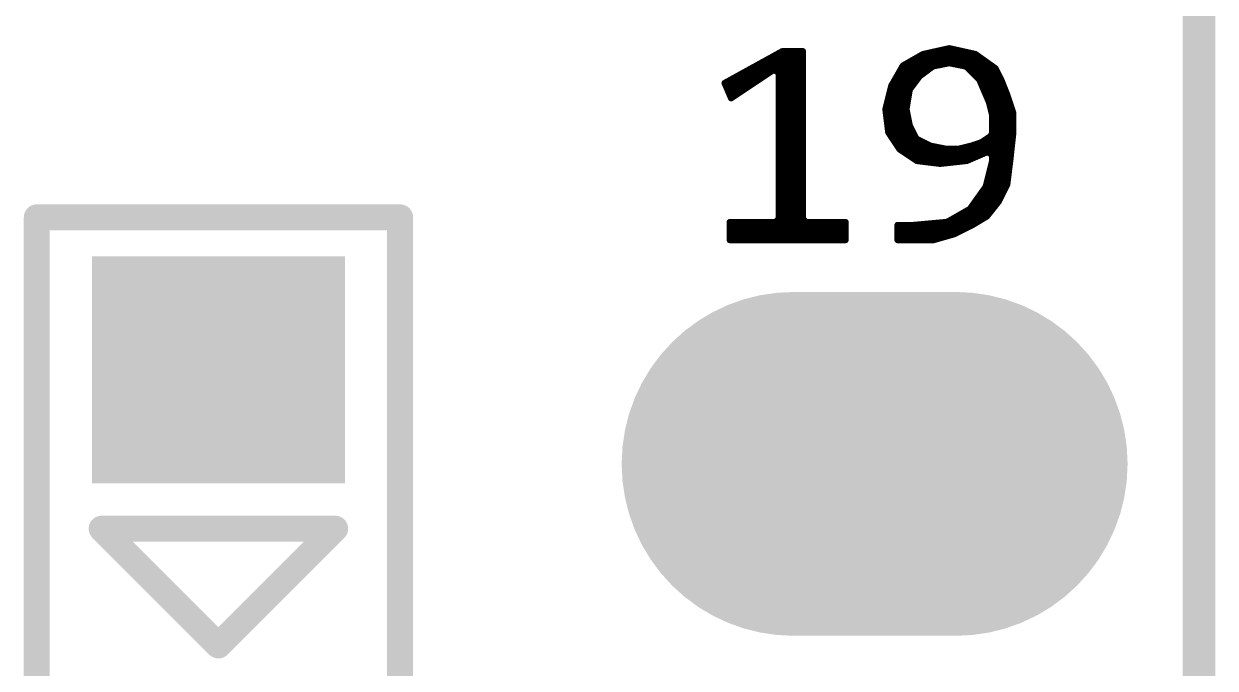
# Model space of a CAD drawing. Extents: x 17.8 to 58.4, y 21 to 93.6.
# Drawn here: x 46.199 to 50.863, y 51.965 to 54.488 of the extents above; entities that cross this region are included whole.
import ezdxf

# ---------------------------------------------------------------- set-up
doc = ezdxf.new("R2010")
doc.units = 0
doc.header["$MEASUREMENT"] = 0
doc.layers.get('0').update_dxf_attribs({"linetype": 'CONTINUOUS'})
doc.layers.add('SILKTOP_PHO', color=251, linetype='CONTINUOUS')

# ---------------------------------------------------------------- blocks, each defined once
blk = doc.blocks.new('ROUND_1')
at = {"const_width": 0.0127}
blk.add_lwpolyline([(-0.00635, 0, 1), (0.00635, 0, 1)], format="xyb", close=True, dxfattribs=at)
blk = doc.blocks.new('ROUND_33')
at = {"const_width": 0.0508}
blk.add_lwpolyline([(-0.0254, 0, 1), (0.0254, 0, 1)], format="xyb", close=True, dxfattribs=at)
blk = doc.blocks.new('RECTANGLE_197')
blk.add_solid([(0.4953, 0.4445), (0.4953, -0.4445), (-0.4953, 0.4445), (-0.4953, -0.4445)])
blk = doc.blocks.new('OBLONG_245')
at = {"const_width": 1.3462}
blk.add_lwpolyline([(0.3175, 0), (-0.3175, 0)], dxfattribs=at)
at = {"const_width": 0.6731}
for points in [[(-0.65405, 0, 1), (0.01905, 0, 1)], [(-0.01905, 0, 1), (0.65405, 0, 1)]]:
    blk.add_lwpolyline(points, format="xyb", close=True, dxfattribs=at)

msp = doc.modelspace()

# ---------------------------------------------------------------- linework, layer by layer
at = {"const_width": 0.127}
msp.add_lwpolyline([(50.8, 25.900126), (50.8, 76.700126)], dxfattribs=at)
at = {"layer": 'SILKTOP_PHO'}
for points, const_width in [([(50.8, 25.900126), (50.8, 76.700126)], 0.127), ([(49.822354, 54.391814), (49.719484, 54.368954)], 0.0254), ([(49.784, 54.326536), (49.784, 54.383432)], 0.0254), ([(49.8094, 54.331616), (49.8094, 54.38902)], 0.0254), ([(49.924462, 54.369208), (49.822354, 54.391814)], 0.0254), ([(49.8348, 54.33187), (49.8348, 54.38902)], 0.0254), ([(49.8602, 54.32679), (49.8602, 54.383432)], 0.0254), ([(49.168812, 54.380384), (48.943006, 54.255924)], 0.0254), ([(49.0982, 54.28361), (49.0982, 54.341268)], 0.0254), ([(49.1236, 54.300628), (49.1236, 54.355238)], 0.0254), ([(49.149, 54.307994), (49.149, 54.369208)], 0.0254), ([(49.248568, 54.380384), (49.168812, 54.380384)], 0.0254), ([(49.1744, 53.641498), (49.1744, 54.380384)], 0.0254), ([(49.1998, 53.641498), (49.1998, 54.380384)], 0.0254), ([(49.2252, 53.641498), (49.2252, 54.380384)], 0.0254), ([(49.248568, 53.724302), (49.248568, 54.380384)], 0.0254), ([(49.719484, 54.368954), (49.640744, 54.323996)], 0.0254), ([(49.6824, 54.251352), (49.6824, 54.347872)], 0.0254), ([(49.7078, 54.284118), (49.7078, 54.36235)], 0.0254), ([(49.7332, 54.303168), (49.7332, 54.372002)], 0.0254), ([(49.7586, 54.321456), (49.7586, 54.377844)], 0.0254), ([(49.8856, 54.32171), (49.8856, 54.377844)], 0.0254), ([(49.911, 54.298342), (49.911, 54.372256)], 0.0254), ([(50.003456, 54.31282), (49.924462, 54.369208)], 0.0254), ([(49.9364, 54.272942), (49.9364, 54.360826)], 0.0254), ([(49.9618, 54.219348), (49.9618, 54.342538)], 0.0254), ([(48.968406, 54.196996), (49.134776, 54.307994)], 0.0254), ([(49.022, 54.23281), (49.022, 54.299358)], 0.0254), ([(49.0474, 54.249828), (49.0474, 54.313328)], 0.0254), ([(49.0728, 54.266592), (49.0728, 54.327298)], 0.0254), ([(49.134776, 54.307994), (49.154588, 54.297326)], 0.0254), ([(49.154588, 54.297326), (49.154588, 53.724302)], 0.0254), ([(49.640744, 54.323996), (49.595532, 54.245002)], 0.0254), ([(49.6316, 53.99405), (49.6316, 54.308248)], 0.0254), ([(49.657, 54.170326), (49.657, 54.333394)], 0.0254), ([(49.707292, 54.28361), (49.755044, 54.319424)], 0.0254), ([(49.755044, 54.319424), (49.760124, 54.321964)], 0.0254), ([(49.760124, 54.321964), (49.819814, 54.333902)], 0.0254), ([(49.819814, 54.333902), (49.824894, 54.333902)], 0.0254), ([(49.824894, 54.333902), (49.884584, 54.321964)], 0.0254), ([(49.884584, 54.321964), (49.891188, 54.318408)], 0.0254), ([(49.891188, 54.318408), (49.93894, 54.270656)], 0.0254), ([(49.9872, 54.144164), (49.9872, 54.324504)], 0.0254), ([(50.025808, 54.26837), (50.003456, 54.31282)], 0.0254), ([(50.0126, 53.78831), (50.0126, 54.294532)], 0.0254), ([(48.943006, 54.255924), (48.968406, 54.196996)], 0.0254), ([(48.9458, 54.249828), (48.9458, 54.257448)], 0.0254), ([(48.9712, 54.199028), (48.9712, 54.271418)], 0.0254), ([(48.9966, 54.215792), (48.9966, 54.285388)], 0.0254), ([(49.595532, 54.245002), (49.572672, 54.153308)], 0.0254), ([(49.6062, 54.02961), (49.6062, 54.263798)], 0.0254), ([(49.668938, 54.233318), (49.704752, 54.28107)], 0.0254), ([(49.704752, 54.28107), (49.707292, 54.28361)], 0.0254), ([(49.93894, 54.270656), (49.94148, 54.266592)], 0.0254), ([(49.94148, 54.266592), (49.977294, 54.183026)], 0.0254), ([(50.049176, 54.209442), (50.025808, 54.26837)], 0.0254), ([(49.654714, 54.156356), (49.666652, 54.227984)], 0.0254), ([(49.666652, 54.227984), (49.668938, 54.233318)], 0.0254), ([(50.038, 53.837586), (50.038, 54.237636)], 0.0254), ([(50.07229, 54.1401), (50.049176, 54.209442)], 0.0254), ([(49.572672, 54.153308), (49.583848, 54.063138)], 0.0254), ([(49.5808, 54.087776), (49.5808, 54.186328)], 0.0254), ([(49.65446, 54.15407), (49.654714, 54.156356)], 0.0254), ([(49.654714, 54.151784), (49.65446, 54.15407)], 0.0254), ([(49.666652, 54.092094), (49.654714, 54.151784)], 0.0254), ([(49.977294, 54.183026), (49.978056, 54.181248)], 0.0254), ([(49.978056, 54.181248), (49.989994, 54.133242)], 0.0254), ([(50.0634, 53.978556), (50.0634, 54.167024)], 0.0254), ([(49.657, 53.977286), (49.657, 54.1401)], 0.0254), ([(49.989994, 54.133242), (49.990248, 54.130194)], 0.0254), ([(49.990248, 54.130194), (49.990248, 54.058566)], 0.0254), ([(50.07229, 54.059328), (50.07229, 54.1401)], 0.0254), ([(49.583848, 54.063138), (49.628552, 53.996082)], 0.0254), ([(49.667668, 54.088792), (49.666652, 54.092094)], 0.0254), ([(49.691544, 54.04104), (49.667668, 54.088792)], 0.0254), ([(49.6824, 53.960268), (49.6824, 54.059582)], 0.0254), ([(49.990248, 54.058566), (49.98466, 54.048152)], 0.0254), ([(50.060606, 53.952648), (50.07229, 54.059328)], 0.0254), ([(49.697386, 54.035452), (49.691544, 54.04104)], 0.0254), ([(49.745138, 54.011576), (49.697386, 54.035452)], 0.0254), ([(49.7078, 53.949854), (49.7078, 54.030118)], 0.0254), ([(49.7332, 53.946806), (49.7332, 54.017418)], 0.0254), ([(49.748186, 54.010306), (49.745138, 54.011576)], 0.0254), ([(49.807876, 53.998368), (49.748186, 54.010306)], 0.0254), ([(49.7586, 53.943504), (49.7586, 54.008274)], 0.0254), ([(49.908968, 54.01056), (49.861216, 53.998622)], 0.0254), ([(49.909984, 54.010814), (49.908968, 54.01056)], 0.0254), ([(49.945798, 54.022752), (49.909984, 54.010814)], 0.0254), ([(49.911, 53.960268), (49.911, 54.011068)], 0.0254), ([(49.9364, 53.97119), (49.9364, 54.019704)], 0.0254), ([(49.948846, 54.024276), (49.945798, 54.022752)], 0.0254), ([(49.98466, 54.048152), (49.948846, 54.024276)], 0.0254), ([(49.9618, 53.982112), (49.9618, 54.032912)], 0.0254), ([(49.9872, 53.983382), (49.9872, 54.050438)], 0.0254), ([(49.628552, 53.996082), (49.695608, 53.951378)], 0.0254), ([(49.784, 53.940456), (49.784, 54.003194)], 0.0254), ([(49.810416, 53.998114), (49.807876, 53.998368)], 0.0254), ([(49.8094, 53.942742), (49.8094, 53.998114)], 0.0254), ([(49.858168, 53.998114), (49.810416, 53.998114)], 0.0254), ([(49.8348, 53.945536), (49.8348, 53.998114)], 0.0254), ([(49.861216, 53.998622), (49.858168, 53.998114)], 0.0254), ([(49.8602, 53.94833), (49.8602, 53.998368)], 0.0254), ([(49.8856, 53.951124), (49.8856, 54.004718)], 0.0254), ([(49.89068, 53.951632), (49.972722, 53.986684)], 0.0254), ([(49.972722, 53.986684), (49.990248, 53.975)], 0.0254), ([(49.990248, 53.975), (49.990248, 53.951124)], 0.0254), ([(49.695608, 53.951378), (49.78654, 53.940202)], 0.0254), ([(49.78654, 53.940202), (49.89068, 53.951632)], 0.0254), ([(49.989994, 53.948076), (49.966118, 53.852572)], 0.0254), ([(49.9872, 53.75656), (49.9872, 53.937154)], 0.0254), ([(49.990248, 53.951124), (49.989994, 53.948076)], 0.0254), ([(50.048922, 53.85943), (50.060606, 53.952648)], 0.0254), ([(49.964086, 53.848254), (49.904396, 53.764688)], 0.0254), ([(49.9618, 53.729636), (49.9618, 53.845206)], 0.0254), ([(49.966118, 53.852572), (49.964086, 53.848254)], 0.0254), ([(50.014632, 53.79085), (50.048922, 53.85943)], 0.0254), ([(49.9364, 53.714396), (49.9364, 53.809646)], 0.0254), ([(49.969166, 53.733954), (50.014632, 53.79085)], 0.0254), ([(46.249336, 50.885598), (46.249336, 53.730398)], 0.1016), ([(46.249336, 53.730398), (47.671736, 53.730398)], 0.1016), ([(47.671736, 53.730398), (47.671736, 50.885598)], 0.1016), ([(49.900332, 53.761132), (49.816766, 53.71338)], 0.0254), ([(49.8602, 53.673756), (49.8602, 53.738018)], 0.0254), ([(49.8856, 53.686456), (49.8856, 53.75275)], 0.0254), ([(49.904396, 53.764688), (49.900332, 53.761132)], 0.0254), ([(49.911, 53.699156), (49.911, 53.774086)], 0.0254), ([(49.911762, 53.699664), (49.969166, 53.733954)], 0.0254), ([(49.141888, 53.711602), (48.963326, 53.711602)], 0.0254), ([(48.963326, 53.711602), (48.963326, 53.641498)], 0.0254), ([(48.9712, 53.641498), (48.9712, 53.711602)], 0.0254), ([(48.9966, 53.641498), (48.9966, 53.711602)], 0.0254), ([(49.022, 53.641498), (49.022, 53.711602)], 0.0254), ([(49.0474, 53.641498), (49.0474, 53.711602)], 0.0254), ([(49.0728, 53.641498), (49.0728, 53.711602)], 0.0254), ([(49.0982, 53.641498), (49.0982, 53.711602)], 0.0254), ([(49.1236, 53.641498), (49.1236, 53.711602)], 0.0254), ([(49.154588, 53.724302), (49.141888, 53.711602)], 0.0254), ([(49.149, 53.641498), (49.149, 53.713888)], 0.0254), ([(49.261268, 53.711602), (49.248568, 53.724302)], 0.0254), ([(49.2506, 53.641498), (49.2506, 53.717444)], 0.0254), ([(49.4157, 53.711602), (49.261268, 53.711602)], 0.0254), ([(49.276, 53.641498), (49.276, 53.711602)], 0.0254), ([(49.3014, 53.641498), (49.3014, 53.711602)], 0.0254), ([(49.3268, 53.641498), (49.3268, 53.711602)], 0.0254), ([(49.3522, 53.641498), (49.3522, 53.711602)], 0.0254), ([(49.3776, 53.641498), (49.3776, 53.711602)], 0.0254), ([(49.403, 53.641498), (49.403, 53.711602)], 0.0254), ([(49.4157, 53.641498), (49.4157, 53.711602)], 0.0254), ([(49.679098, 53.699664), (49.62017, 53.699664)], 0.0254), ([(49.62017, 53.699664), (49.62017, 53.641498)], 0.0254), ([(49.6316, 53.641498), (49.6316, 53.699664)], 0.0254), ([(49.657, 53.641498), (49.657, 53.699664)], 0.0254), ([(49.680368, 53.699664), (49.679098, 53.699664)], 0.0254), ([(49.811686, 53.711602), (49.680368, 53.699664)], 0.0254), ([(49.6824, 53.641498), (49.6824, 53.699918)], 0.0254), ([(49.7078, 53.641498), (49.7078, 53.702204)], 0.0254), ([(49.7332, 53.641498), (49.7332, 53.70449)], 0.0254), ([(49.7586, 53.641498), (49.7586, 53.706776)], 0.0254), ([(49.784, 53.648102), (49.784, 53.709062)], 0.0254), ([(49.8094, 53.655468), (49.8094, 53.711348)], 0.0254), ([(49.816766, 53.71338), (49.811686, 53.711602)], 0.0254), ([(49.8348, 53.66258), (49.8348, 53.72354)], 0.0254), ([(49.841658, 53.664612), (49.911762, 53.699664)], 0.0254), ([(48.963326, 53.641498), (49.4157, 53.641498)], 0.0254), ([(49.62017, 53.641498), (49.760886, 53.641498)], 0.0254), ([(49.760886, 53.641498), (49.841658, 53.664612)], 0.0254), ([(47.417736, 52.511198), (46.503336, 52.511198)], 0.1016), ([(46.503336, 52.511198), (46.960536, 52.053998)], 0.1016), ([(46.960536, 52.053998), (47.417736, 52.511198)], 0.1016)]:
    msp.add_lwpolyline(points, dxfattribs=dict(at, const_width=const_width))

# ---------------------------------------------------------------- block references
for name, p in [('RECTANGLE_197', (46.960536, 53.133498)), ('OBLONG_245', (49.53, 52.764944))]:
    msp.add_blockref(name, p)
for name, p in [('ROUND_1', (49.784, 54.383432)), ('ROUND_1', (49.8094, 54.38902)), ('ROUND_1', (49.822354, 54.391814)), ('ROUND_1', (49.8348, 54.38902)), ('ROUND_1', (49.8602, 54.383432)), ('ROUND_1', (49.0982, 54.341268)), ('ROUND_1', (49.1236, 54.355238)), ('ROUND_1', (49.149, 54.369208)), ('ROUND_1', (49.168812, 54.380384)), ('ROUND_1', (49.1744, 54.380384)), ('ROUND_1', (49.1998, 54.380384)), ('ROUND_1', (49.2252, 54.380384)), ('ROUND_1', (49.248568, 54.380384)), ('ROUND_1', (49.6824, 54.347872)), ('ROUND_1', (49.7078, 54.36235)), ('ROUND_1', (49.719484, 54.368954)), ('ROUND_1', (49.7332, 54.372002)), ('ROUND_1', (49.7586, 54.377844)), ('ROUND_1', (49.8856, 54.377844)), ('ROUND_1', (49.911, 54.372256)), ('ROUND_1', (49.924462, 54.369208)), ('ROUND_1', (49.9364, 54.360826)), ('ROUND_1', (49.9618, 54.342538)), ('ROUND_1', (49.022, 54.299358)), ('ROUND_1', (49.0474, 54.313328)), ('ROUND_1', (49.0728, 54.327298)), ('ROUND_1', (49.1236, 54.300628)), ('ROUND_1', (49.134776, 54.307994)), ('ROUND_1', (49.149, 54.307994)), ('ROUND_1', (49.154588, 54.297326)), ('ROUND_1', (49.6316, 54.308248)), ('ROUND_1', (49.640744, 54.323996)), ('ROUND_1', (49.657, 54.333394)), ('ROUND_1', (49.7332, 54.303168)), ('ROUND_1', (49.755044, 54.319424)), ('ROUND_1', (49.7586, 54.321456)), ('ROUND_1', (49.760124, 54.321964)), ('ROUND_1', (49.784, 54.326536)), ('ROUND_1', (49.8094, 54.331616)), ('ROUND_1', (49.819814, 54.333902)), ('ROUND_1', (49.824894, 54.333902)), ('ROUND_1', (49.8348, 54.33187)), ('ROUND_1', (49.8602, 54.32679)), ('ROUND_1', (49.884584, 54.321964)), ('ROUND_1', (49.8856, 54.32171)), ('ROUND_1', (49.891188, 54.318408)), ('ROUND_1', (49.911, 54.298342)), ('ROUND_1', (49.9872, 54.324504)), ('ROUND_1', (50.003456, 54.31282)), ('ROUND_1', (50.0126, 54.294532)), ('ROUND_1', (48.943006, 54.255924)), ('ROUND_1', (48.9458, 54.257448)), ('ROUND_1', (48.9458, 54.249828)), ('ROUND_1', (48.9712, 54.271418)), ('ROUND_1', (48.9966, 54.285388)), ('ROUND_1', (49.0474, 54.249828)), ('ROUND_1', (49.0728, 54.266592)), ('ROUND_1', (49.0982, 54.28361)), ('ROUND_1', (49.595532, 54.245002)), ('ROUND_1', (49.6062, 54.263798)), ('ROUND_1', (49.6824, 54.251352)), ('ROUND_1', (49.704752, 54.28107)), ('ROUND_1', (49.707292, 54.28361)), ('ROUND_1', (49.7078, 54.284118)), ('ROUND_1', (49.9364, 54.272942)), ('ROUND_1', (49.93894, 54.270656)), ('ROUND_1', (49.94148, 54.266592)), ('ROUND_1', (50.025808, 54.26837)), ('ROUND_1', (48.968406, 54.196996)), ('ROUND_1', (48.9712, 54.199028)), ('ROUND_1', (48.9966, 54.215792)), ('ROUND_1', (49.022, 54.23281)), ('ROUND_1', (49.666652, 54.227984)), ('ROUND_1', (49.668938, 54.233318)), ('ROUND_1', (49.9618, 54.219348)), ('ROUND_1', (50.038, 54.237636)), ('ROUND_1', (50.049176, 54.209442)), ('ROUND_1', (49.572672, 54.153308)), ('ROUND_1', (49.5808, 54.186328)), ('ROUND_1', (49.65446, 54.15407)), ('ROUND_1', (49.654714, 54.156356)), ('ROUND_1', (49.654714, 54.151784)), ('ROUND_1', (49.657, 54.170326)), ('ROUND_1', (49.977294, 54.183026)), ('ROUND_1', (49.978056, 54.181248)), ('ROUND_1', (50.0634, 54.167024)), ('ROUND_1', (49.657, 54.1401)), ('ROUND_1', (49.9872, 54.144164)), ('ROUND_1', (49.989994, 54.133242)), ('ROUND_1', (49.990248, 54.130194)), ('ROUND_1', (49.990248, 54.130194)), ('ROUND_1', (50.07229, 54.1401)), ('ROUND_1', (50.07229, 54.1401)), ('ROUND_1', (49.5808, 54.087776)), ('ROUND_1', (49.583848, 54.063138)), ('ROUND_1', (49.666652, 54.092094)), ('ROUND_1', (49.667668, 54.088792)), ('ROUND_1', (49.6824, 54.059582)), ('ROUND_1', (49.990248, 54.058566)), ('ROUND_1', (50.07229, 54.059328)), ('ROUND_1', (49.6062, 54.02961)), ('ROUND_1', (49.691544, 54.04104)), ('ROUND_1', (49.697386, 54.035452)), ('ROUND_1', (49.7078, 54.030118)), ('ROUND_1', (49.7332, 54.017418)), ('ROUND_1', (49.745138, 54.011576)), ('ROUND_1', (49.748186, 54.010306)), ('ROUND_1', (49.7586, 54.008274)), ('ROUND_1', (49.908968, 54.01056)), ('ROUND_1', (49.909984, 54.010814)), ('ROUND_1', (49.911, 54.011068)), ('ROUND_1', (49.9364, 54.019704)), ('ROUND_1', (49.945798, 54.022752)), ('ROUND_1', (49.948846, 54.024276)), ('ROUND_1', (49.9618, 54.032912)), ('ROUND_1', (49.98466, 54.048152)), ('ROUND_1', (49.9872, 54.050438)), ('ROUND_1', (49.628552, 53.996082)), ('ROUND_1', (49.6316, 53.99405)), ('ROUND_1', (49.657, 53.977286)), ('ROUND_1', (49.784, 54.003194)), ('ROUND_1', (49.807876, 53.998368)), ('ROUND_1', (49.8094, 53.998114)), ('ROUND_1', (49.810416, 53.998114)), ('ROUND_1', (49.8348, 53.998114)), ('ROUND_1', (49.858168, 53.998114)), ('ROUND_1', (49.8602, 53.998368)), ('ROUND_1', (49.861216, 53.998622)), ('ROUND_1', (49.8856, 54.004718)), ('ROUND_1', (49.9364, 53.97119)), ('ROUND_1', (49.9618, 53.982112)), ('ROUND_1', (49.972722, 53.986684)), ('ROUND_1', (49.9872, 53.983382)), ('ROUND_1', (49.990248, 53.975)), ('ROUND_1', (50.0634, 53.978556)), ('ROUND_1', (49.6824, 53.960268)), ('ROUND_1', (49.695608, 53.951378)), ('ROUND_1', (49.7078, 53.949854)), ('ROUND_1', (49.7332, 53.946806)), ('ROUND_1', (49.7586, 53.943504)), ('ROUND_1', (49.784, 53.940456)), ('ROUND_1', (49.78654, 53.940202)), ('ROUND_1', (49.8094, 53.942742)), ('ROUND_1', (49.8348, 53.945536)), ('ROUND_1', (49.8602, 53.94833)), ('ROUND_1', (49.8856, 53.951124)), ('ROUND_1', (49.89068, 53.951632)), ('ROUND_1', (49.911, 53.960268)), ('ROUND_1', (49.9872, 53.937154)), ('ROUND_1', (49.989994, 53.948076)), ('ROUND_1', (49.990248, 53.951124)), ('ROUND_1', (50.060606, 53.952648)), ('ROUND_1', (49.9618, 53.845206)), ('ROUND_1', (49.964086, 53.848254)), ('ROUND_1', (49.966118, 53.852572)), ('ROUND_1', (50.038, 53.837586)), ('ROUND_1', (50.048922, 53.85943)), ('ROUND_1', (49.9364, 53.809646)), ('ROUND_1', (50.0126, 53.78831)), ('ROUND_1', (50.014632, 53.79085)), ('ROUND_33', (46.249336, 53.730398)), ('ROUND_33', (47.671736, 53.730398)), ('ROUND_33', (47.671736, 53.730398)), ('ROUND_1', (49.8602, 53.738018)), ('ROUND_1', (49.8856, 53.75275)), ('ROUND_1', (49.900332, 53.761132)), ('ROUND_1', (49.904396, 53.764688)), ('ROUND_1', (49.911, 53.774086)), ('ROUND_1', (49.9618, 53.729636)), ('ROUND_1', (49.969166, 53.733954)), ('ROUND_1', (49.9872, 53.75656)), ('ROUND_1', (48.963326, 53.711602)), ('ROUND_1', (48.9712, 53.711602)), ('ROUND_1', (48.9966, 53.711602)), ('ROUND_1', (49.022, 53.711602)), ('ROUND_1', (49.0474, 53.711602)), ('ROUND_1', (49.0728, 53.711602)), ('ROUND_1', (49.0982, 53.711602)), ('ROUND_1', (49.1236, 53.711602)), ('ROUND_1', (49.141888, 53.711602)), ('ROUND_1', (49.149, 53.713888)), ('ROUND_1', (49.154588, 53.724302)), ('ROUND_1', (49.248568, 53.724302)), ('ROUND_1', (49.2506, 53.717444)), ('ROUND_1', (49.261268, 53.711602)), ('ROUND_1', (49.276, 53.711602)), ('ROUND_1', (49.3014, 53.711602)), ('ROUND_1', (49.3268, 53.711602)), ('ROUND_1', (49.3522, 53.711602)), ('ROUND_1', (49.3776, 53.711602)), ('ROUND_1', (49.403, 53.711602)), ('ROUND_1', (49.4157, 53.711602)), ('ROUND_1', (49.4157, 53.711602)), ('ROUND_1', (49.62017, 53.699664)), ('ROUND_1', (49.6316, 53.699664)), ('ROUND_1', (49.657, 53.699664)), ('ROUND_1', (49.679098, 53.699664)), ('ROUND_1', (49.680368, 53.699664)), ('ROUND_1', (49.6824, 53.699918)), ('ROUND_1', (49.7078, 53.702204)), ('ROUND_1', (49.7332, 53.70449)), ('ROUND_1', (49.7586, 53.706776)), ('ROUND_1', (49.784, 53.709062)), ('ROUND_1', (49.8094, 53.711348)), ('ROUND_1', (49.811686, 53.711602)), ('ROUND_1', (49.816766, 53.71338)), ('ROUND_1', (49.8348, 53.72354)), ('ROUND_1', (49.8856, 53.686456)), ('ROUND_1', (49.911, 53.699156)), ('ROUND_1', (49.911762, 53.699664)), ('ROUND_1', (49.9364, 53.714396)), ('ROUND_1', (48.963326, 53.641498)), ('ROUND_1', (48.9712, 53.641498)), ('ROUND_1', (48.9966, 53.641498)), ('ROUND_1', (49.022, 53.641498)), ('ROUND_1', (49.0474, 53.641498)), ('ROUND_1', (49.0728, 53.641498)), ('ROUND_1', (49.0982, 53.641498)), ('ROUND_1', (49.1236, 53.641498)), ('ROUND_1', (49.149, 53.641498)), ('ROUND_1', (49.1744, 53.641498)), ('ROUND_1', (49.1998, 53.641498)), ('ROUND_1', (49.2252, 53.641498)), ('ROUND_1', (49.2506, 53.641498)), ('ROUND_1', (49.276, 53.641498)), ('ROUND_1', (49.3014, 53.641498)), ('ROUND_1', (49.3268, 53.641498)), ('ROUND_1', (49.3522, 53.641498)), ('ROUND_1', (49.3776, 53.641498)), ('ROUND_1', (49.403, 53.641498)), ('ROUND_1', (49.4157, 53.641498)), ('ROUND_1', (49.62017, 53.641498)), ('ROUND_1', (49.6316, 53.641498)), ('ROUND_1', (49.657, 53.641498)), ('ROUND_1', (49.6824, 53.641498)), ('ROUND_1', (49.7078, 53.641498)), ('ROUND_1', (49.7332, 53.641498)), ('ROUND_1', (49.7586, 53.641498)), ('ROUND_1', (49.760886, 53.641498)), ('ROUND_1', (49.784, 53.648102)), ('ROUND_1', (49.8094, 53.655468)), ('ROUND_1', (49.8348, 53.66258)), ('ROUND_1', (49.841658, 53.664612)), ('ROUND_1', (49.8602, 53.673756)), ('ROUND_33', (46.503336, 52.511198)), ('ROUND_33', (47.417736, 52.511198)), ('ROUND_33', (47.417736, 52.511198)), ('ROUND_33', (46.960536, 52.053998))]:
    msp.add_blockref(name, p, dxfattribs=at)

doc.saveas('drawing.dxf')
